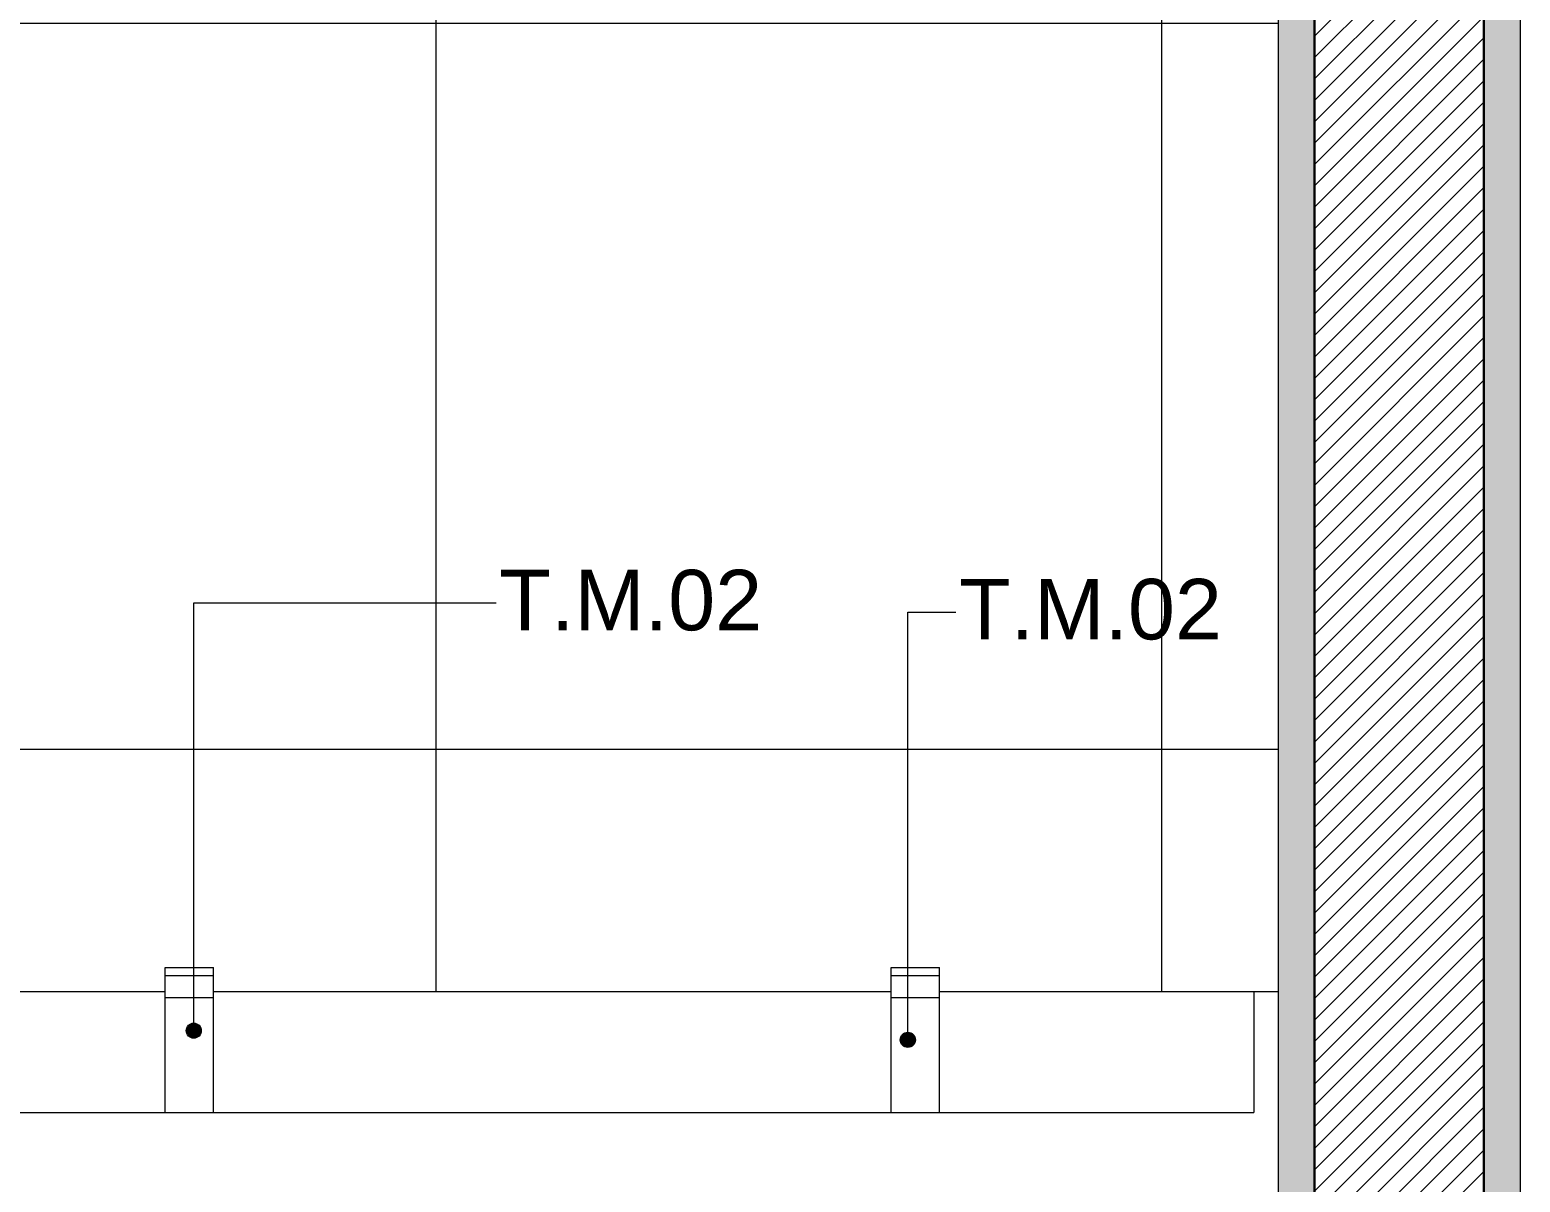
# Model space of a CAD drawing. Header units: metres. Extents: x -1.8 to 75.3, y -2 to 2.8.
# Drawn here: x 18.827 to 20.059, y -1.096 to -0.143 of the extents above; entities that cross this region are included whole.
import ezdxf

# ---------------------------------------------------------------- set-up
doc = ezdxf.new("R2010")
doc.units = ezdxf.units.M
doc.header["$MEASUREMENT"] = 0
for name, color, linetype, lineweight, true_color in [('LOUCAS-METAIS.ARQ_Caneta_No__13', 7, 'Continuous', 0, 0xaaaaaa), ('LOUCAS-METAIS.ARQ_Caneta_No__96', 7, 'Continuous', 0, 0xb6b6b6), ('PAREDE CONSTRUIR_Caneta_No__97', 7, 'Continuous', 13, 0x6b6b6b)]:
    doc.layers.add(name, color=color, linetype=linetype, lineweight=lineweight, true_color=true_color)
doc.layers.add('NOTAS-LAYOUT.EXEC', color=7, linetype='Continuous')
doc.layers.add('PAREDE CONSTRUIR', color=7, linetype='Continuous')
for name, color, linetype, lineweight in [('NOTAS-LAYOUT.EXEC_Caneta_No__241', 7, 'Continuous', 13), ('NOTAS-LAYOUT.EXEC_Caneta_No__5', 7, 'Continuous', 20), ('PAREDE CONSTRUIR_Caneta_No__241', 7, 'Continuous', 13), ('PAREDE CONSTRUIR_Caneta_No__3', 7, 'Continuous', 30)]:
    doc.layers.add(name, color=color, linetype=linetype, lineweight=lineweight)
doc.styles.add('GENERATED_STYLE_1', font='arial.ttf')

# ---------------------------------------------------------------- blocks, each defined once
blk = doc.blocks.new('Label_14_5', base_point=(18.9624, -0.9705))
at = {"layer": 'NOTAS-LAYOUT.EXEC', "linetype": 'Continuous', "lineweight": 0, "true_color": 0x000000}
blk.add_hatch(color=18, dxfattribs=at).paths.add_polyline_path([(18.9561, -0.9705), (18.9566, -0.9728), (18.958, -0.9749), (18.96, -0.9762), (18.9624, -0.9767), (18.9648, -0.9762), (18.9668, -0.9749), (18.9681, -0.9728), (18.9686, -0.9705), (18.9681, -0.9681), (18.9668, -0.966), (18.9648, -0.9647), (18.9624, -0.9642), (18.96, -0.9647), (18.958, -0.966), (18.9566, -0.9681)])
at = {"layer": 'NOTAS-LAYOUT.EXEC_Caneta_No__241', "color": 7, "linetype": 'Continuous', "lineweight": 13}
for p, q in [((18.9624, -0.9642), (18.9624, -0.6169)), ((18.9624, -0.6169), (19.2124, -0.6169))]:
    blk.add_line(p, q, dxfattribs=at)
at = {"layer": 'NOTAS-LAYOUT.EXEC_Caneta_No__5', "color": 7, "linetype": 'Continuous', "lineweight": 20}
blk.add_circle((18.9624, -0.9705), 0.00625, dxfattribs=at)
at = {"layer": 'NOTAS-LAYOUT.EXEC_Caneta_No__241', "color": 7, "lineweight": 13, "insert": (19.2149, -0.5896), "char_height": 0.05, "attachment_point": 1, "style": 'GENERATED_STYLE_1'}
blk.add_mtext('\\A1;{\\pql;\\pt0,241;\\fArial|b0|i0|c0|p0;\\W1.000000;T.M.02\\fArial|b0|i0|c0|p0;\\W1.000000;\\A1{\\H.66x;\\S^  ;}\\fArial|b0|i0|c0|p0;\\W1.000000;\\fArial|b0|i0|c0|p0;\\W1.000000;\\A1{\\H.66x;\\S^  ;}\\fArial|b0|i0|c0|p0;\\W1.000000;\\fArial|b0|i0|c0|p0;\\W1.000000;\\fArial|b0|i0|c0|p0;\\W1.000000;\\fArial|b0|i0|c0|p0;\\W1.000000;\\fArial|b0|i0|c0|p0;\\W1.000000;\\fArial|b0|i0|c0|p0;\\W1.000000;\\fArial|b0|i0|c0|p0;\\W1.000000;\\A1{\\H.66x;\\S^  ;}\\fArial|b0|i0|c0|p0;\\W1.000000;\\fArial|b0|i0|c0|p0;\\W1.000000;\\A1{\\H.66x;\\S^  ;}\\fArial|b0|i0|c0|p0;\\W1.000000;\\fArial|b0|i0|c0|p0;\\W1.000000;\\fArial|b0|i0|c0|p0;\\W1.000000;\\fArial|b0|i0|c0|p0;\\W1.000000;\\fArial|b0|i0|c0|p0;\\W1.000000;\\fArial|b0|i0|c0|p0;\\W1.000000;\\fArial|b0|i0|c0|p0;\\W1.000000;\\A1{\\H.66x;\\S^  ;}\\fArial|b0|i0|c0|p0;\\W1.000000;\\fArial|b0|i0|c0|p0;\\W1.000000;\\A1{\\H.66x;\\S^  ;}\\fArial|b0|i0|c0|p0;\\W1.000000;\\fArial|b0|i0|c0|p0;\\W1.000000;\\fArial|b0|i0|c0|p0;\\W1.000000;\\fArial|b0|i0|c0|p0;\\W1.000000;\\fArial|b0|i0|c0|p0;\\W1.000000;\\fArial|b0|i0|c0|p0;\\W1.000000;\\fArial|b0|i0|c0|p0;\\W1.000000;\\A1{\\H.66x;\\S^  ;}\\fArial|b0|i0|c0|p0;\\W1.000000;\\fArial|b0|i0|c0|p0;\\W1.000000;\\A1{\\H.66x;\\S^  ;}\\fArial|b0|i0|c0|p0;\\W1.000000;\\fArial|b0|i0|c0|p0;\\W1.000000;\\fArial|b0|i0|c0|p0;\\W1.000000;\\fArial|b0|i0|c0|p0;\\W1.000000;\\fArial|b0|i0|c0|p0;\\W1.000000;\\fArial|b0|i0|c0|p0;\\W1.000000;\\fArial|b0|i0|c0|p0;\\W1.000000;\\A1{\\H.66x;\\S^  ;}\\fArial|b0|i0|c0|p0;\\W1.000000;\\fArial|b0|i0|c0|p0;\\W1.000000;\\A1{\\H.66x;\\S^  ;}\\fArial|b0|i0|c0|p0;\\W1.000000;\\fArial|b0|i0|c0|p0;\\W1.000000;\\fArial|b0|i0|c0|p0;\\W1.000000;\\fArial|b0|i0|c0|p0;\\W1.000000;\\fArial|b0|i0|c0|p0;\\W1.000000;\\fArial|b0|i0|c0|p0;\\W1.000000;\\fArial|b0|i0|c0|p0;\\W1.000000;\\A1{\\H.66x;\\S^  ;}\\fArial|b0|i0|c0|p0;\\W1.000000;}', dxfattribs=at)
blk = doc.blocks.new('Label_15_5', base_point=(19.5526, -0.9781))
at = {"layer": 'NOTAS-LAYOUT.EXEC', "linetype": 'Continuous', "lineweight": 0, "true_color": 0x000000}
blk.add_hatch(color=18, dxfattribs=at).paths.add_polyline_path([(19.5463, -0.9781), (19.5468, -0.9804), (19.5482, -0.9825), (19.5502, -0.9838), (19.5526, -0.9843), (19.555, -0.9838), (19.557, -0.9825), (19.5584, -0.9804), (19.5588, -0.9781), (19.5584, -0.9757), (19.557, -0.9736), (19.555, -0.9723), (19.5526, -0.9718), (19.5502, -0.9723), (19.5482, -0.9736), (19.5468, -0.9757)])
at = {"layer": 'NOTAS-LAYOUT.EXEC_Caneta_No__241', "color": 7, "linetype": 'Continuous', "lineweight": 13}
for p, q in [((19.5526, -0.9718), (19.5526, -0.6245)), ((19.5526, -0.6245), (19.5924, -0.6245))]:
    blk.add_line(p, q, dxfattribs=at)
at = {"layer": 'NOTAS-LAYOUT.EXEC_Caneta_No__5', "color": 7, "linetype": 'Continuous', "lineweight": 20}
blk.add_circle((19.5526, -0.9781), 0.00625, dxfattribs=at)
at = {"layer": 'NOTAS-LAYOUT.EXEC_Caneta_No__241', "color": 7, "lineweight": 13, "insert": (19.5949, -0.5971), "char_height": 0.05, "attachment_point": 1, "style": 'GENERATED_STYLE_1'}
blk.add_mtext('\\A1;{\\pql;\\pt0,241;\\fArial|b0|i0|c0|p0;\\W1.000000;T.M.02\\fArial|b0|i0|c0|p0;\\W1.000000;\\A1{\\H.66x;\\S^  ;}\\fArial|b0|i0|c0|p0;\\W1.000000;\\fArial|b0|i0|c0|p0;\\W1.000000;\\A1{\\H.66x;\\S^  ;}\\fArial|b0|i0|c0|p0;\\W1.000000;\\fArial|b0|i0|c0|p0;\\W1.000000;\\fArial|b0|i0|c0|p0;\\W1.000000;\\fArial|b0|i0|c0|p0;\\W1.000000;\\fArial|b0|i0|c0|p0;\\W1.000000;\\fArial|b0|i0|c0|p0;\\W1.000000;\\fArial|b0|i0|c0|p0;\\W1.000000;\\A1{\\H.66x;\\S^  ;}\\fArial|b0|i0|c0|p0;\\W1.000000;\\fArial|b0|i0|c0|p0;\\W1.000000;\\A1{\\H.66x;\\S^  ;}\\fArial|b0|i0|c0|p0;\\W1.000000;\\fArial|b0|i0|c0|p0;\\W1.000000;\\fArial|b0|i0|c0|p0;\\W1.000000;\\fArial|b0|i0|c0|p0;\\W1.000000;\\fArial|b0|i0|c0|p0;\\W1.000000;\\fArial|b0|i0|c0|p0;\\W1.000000;\\fArial|b0|i0|c0|p0;\\W1.000000;\\A1{\\H.66x;\\S^  ;}\\fArial|b0|i0|c0|p0;\\W1.000000;\\fArial|b0|i0|c0|p0;\\W1.000000;\\A1{\\H.66x;\\S^  ;}\\fArial|b0|i0|c0|p0;\\W1.000000;\\fArial|b0|i0|c0|p0;\\W1.000000;\\fArial|b0|i0|c0|p0;\\W1.000000;\\fArial|b0|i0|c0|p0;\\W1.000000;\\fArial|b0|i0|c0|p0;\\W1.000000;\\fArial|b0|i0|c0|p0;\\W1.000000;\\fArial|b0|i0|c0|p0;\\W1.000000;\\A1{\\H.66x;\\S^  ;}\\fArial|b0|i0|c0|p0;\\W1.000000;\\fArial|b0|i0|c0|p0;\\W1.000000;\\A1{\\H.66x;\\S^  ;}\\fArial|b0|i0|c0|p0;\\W1.000000;\\fArial|b0|i0|c0|p0;\\W1.000000;\\fArial|b0|i0|c0|p0;\\W1.000000;\\fArial|b0|i0|c0|p0;\\W1.000000;\\fArial|b0|i0|c0|p0;\\W1.000000;\\fArial|b0|i0|c0|p0;\\W1.000000;\\fArial|b0|i0|c0|p0;\\W1.000000;\\A1{\\H.66x;\\S^  ;}\\fArial|b0|i0|c0|p0;\\W1.000000;\\fArial|b0|i0|c0|p0;\\W1.000000;\\A1{\\H.66x;\\S^  ;}\\fArial|b0|i0|c0|p0;\\W1.000000;\\fArial|b0|i0|c0|p0;\\W1.000000;\\fArial|b0|i0|c0|p0;\\W1.000000;\\fArial|b0|i0|c0|p0;\\W1.000000;\\fArial|b0|i0|c0|p0;\\W1.000000;\\fArial|b0|i0|c0|p0;\\W1.000000;\\fArial|b0|i0|c0|p0;\\W1.000000;\\A1{\\H.66x;\\S^  ;}\\fArial|b0|i0|c0|p0;\\W1.000000;}', dxfattribs=at)

msp = doc.modelspace()

# ---------------------------------------------------------------- hatches: boundary and pattern name
at = {"layer": 'PAREDE CONSTRUIR', "linetype": 'Continuous', "lineweight": 0, "true_color": 0xffffff}
for points in [[(19.8587, 1.6118), (19.8587, -1.9382), (19.8887, -1.9382), (19.8887, 1.6118)], [(20.0587, 1.6118), (20.0287, 1.6118), (20.0287, -1.9382), (20.0587, -1.9382)]]:
    msp.add_hatch(color=7, dxfattribs=at).paths.add_polyline_path(points)
at = {"layer": 'PAREDE CONSTRUIR', "linetype": 'Continuous', "lineweight": 0, "true_color": 0x000000}
h = msp.add_hatch(dxfattribs=at)
h.set_pattern_fill('common_brick_0005', color=18, style=0, pattern_type=2)
h.set_pattern_definition([(45, (-22.24144, -1.938244), (-0.0088388348, 0.0088388348), [])])
h.paths.add_polyline_path([(19.8887, 1.6118), (19.8887, -1.9382), (20.0287, -1.9382), (20.0287, 1.6118)])
at = {"layer": 'PAREDE CONSTRUIR_Caneta_No__97', "linetype": 'Continuous', "lineweight": 13, "true_color": 0x6b6b6b}
h = msp.add_hatch(dxfattribs=at)
h.set_pattern_fill('Ceramica_60_x_60_0005', color=251, style=0, pattern_type=2)
h.set_pattern_definition([(180, (16.16225, -1.93824), (0, 0.6), []), (90, (16.16225, -1.93824), (0.6, 0), [])])
h.paths.add_polyline_path([(16.1623, 0.2138), (16.1813, 0.2138), (16.1813, 0.1638), (16.1813, -0.9282), (16.2173, -0.9282), (16.2243, -0.9312), (16.2273, -0.9382), (16.2243, -0.9453), (16.2173, -0.9482), (16.1813, -0.9482), (16.1813, -1.9382), (19.8587, -1.9382), (19.8587, -1.1382), (19.6812, -1.1382), (19.6793, -1.1394), (19.6774, -1.1405), (19.6748, -1.142), (19.6747, -1.1421), (19.6731, -1.143), (19.6713, -1.144), (19.6694, -1.145), (19.6665, -1.1464), (19.6642, -1.1475), (19.6636, -1.1478), (19.6612, -1.1489), (19.6587, -1.15), (19.656, -1.1511), (19.6532, -1.1521), (19.6523, -1.1525), (19.6479, -1.154), (19.6436, -1.1554), (19.6401, -1.1564), (19.6371, -1.1572), (19.6367, -1.1573), (19.6331, -1.1581), (19.6305, -1.1587), (19.6299, -1.1588), (19.6279, -1.1592), (19.6252, -1.1597), (19.6226, -1.1601), (19.6201, -1.1605), (19.6198, -1.1605), (19.6166, -1.1609), (19.6133, -1.1612), (19.61, -1.1615), (19.6088, -1.1616), (19.6067, -1.1617), (19.6041, -1.1618), (19.6027, -1.1618), (19.6014, -1.1618), (19.5968, -1.1618), (19.5967, -1.1618), (19.5964, -1.1619), (19.5963, -1.1619), (19.5961, -1.162), (19.596, -1.1622), (19.5956, -1.1626), (19.595, -1.1633), (19.5946, -1.1639), (19.5942, -1.1646), (19.594, -1.1654), (19.5938, -1.1661), (19.5938, -1.1669), (19.5938, -1.1732), (19.5228, -1.1732), (19.5228, -1.1669), (19.5227, -1.1661), (19.5225, -1.1654), (19.5223, -1.1646), (19.5219, -1.1639), (19.5215, -1.1633), (19.5213, -1.1631), (19.5211, -1.1628), (19.5207, -1.1624), (19.5205, -1.1622), (19.5204, -1.162), (19.5202, -1.1619), (19.5201, -1.1619), (19.5198, -1.1618), (19.5197, -1.1618), (19.5168, -1.1618), (19.5138, -1.1618), (19.5112, -1.1617), (19.5085, -1.1616), (19.5077, -1.1616), (19.5055, -1.1614), (19.5026, -1.1612), (19.4996, -1.1609), (19.4967, -1.1605), (19.4964, -1.1605), (19.4939, -1.1601), (19.4911, -1.1597), (19.4866, -1.1588), (19.4854, -1.1586), (19.4827, -1.158), (19.48, -1.1573), (19.4773, -1.1566), (19.4747, -1.1559), (19.472, -1.1551), (19.4694, -1.1543), (19.4668, -1.1534), (19.4642, -1.1525), (19.4633, -1.1521), (19.4631, -1.1521), (19.459, -1.1505), (19.455, -1.1488), (19.4531, -1.1479), (19.4523, -1.1475), (19.4511, -1.147), (19.4492, -1.146), (19.4472, -1.145), (19.4471, -1.145), (19.445, -1.1439), (19.443, -1.1428), (19.4417, -1.142), (19.4411, -1.1417), (19.4391, -1.1405), (19.4374, -1.1395), (19.4357, -1.1385), (19.4353, -1.1382), (19.0814, -1.1382), (19.0796, -1.1394), (19.0777, -1.1405), (19.0751, -1.142), (19.075, -1.1421), (19.0734, -1.143), (19.0715, -1.144), (19.0697, -1.145), (19.0668, -1.1464), (19.0644, -1.1475), (19.0638, -1.1478), (19.0614, -1.1489), (19.0589, -1.15), (19.0562, -1.1511), (19.0534, -1.1521), (19.0525, -1.1525), (19.0482, -1.154), (19.0438, -1.1554), (19.0404, -1.1564), (19.0374, -1.1572), (19.0369, -1.1573), (19.0334, -1.1581), (19.0308, -1.1587), (19.0301, -1.1588), (19.0281, -1.1592), (19.0255, -1.1597), (19.0228, -1.1601), (19.0203, -1.1605), (19.0201, -1.1605), (19.0168, -1.1609), (19.0135, -1.1612), (19.0102, -1.1615), (19.009, -1.1616), (19.0069, -1.1617), (19.0043, -1.1618), (19.0029, -1.1618), (19.0017, -1.1618), (18.997, -1.1618), (18.9969, -1.1618), (18.9967, -1.1619), (18.9965, -1.1619), (18.9964, -1.162), (18.9962, -1.1622), (18.9959, -1.1626), (18.9953, -1.1633), (18.9948, -1.1639), (18.9945, -1.1646), (18.9942, -1.1654), (18.994, -1.1661), (18.994, -1.1669), (18.994, -1.1732), (18.923, -1.1732), (18.923, -1.1669), (18.9229, -1.1661), (18.9228, -1.1654), (18.9225, -1.1646), (18.9222, -1.1639), (18.9217, -1.1633), (18.9215, -1.1631), (18.9213, -1.1628), (18.921, -1.1624), (18.9208, -1.1622), (18.9206, -1.162), (18.9205, -1.1619), (18.9203, -1.1619), (18.9201, -1.1618), (18.92, -1.1618), (18.917, -1.1618), (18.9141, -1.1618), (18.9114, -1.1617), (18.9088, -1.1616), (18.9079, -1.1616), (18.9058, -1.1614), (18.9028, -1.1612), (18.8999, -1.1609), (18.8969, -1.1605), (18.8967, -1.1605), (18.8941, -1.1601), (18.8914, -1.1597), (18.8869, -1.1588), (18.8856, -1.1586), (18.8829, -1.158), (18.8802, -1.1573), (18.8776, -1.1566), (18.8749, -1.1559), (18.8723, -1.1551), (18.8696, -1.1543), (18.8671, -1.1534), (18.8645, -1.1525), (18.8635, -1.1521), (18.8633, -1.1521), (18.8593, -1.1505), (18.8553, -1.1488), (18.8533, -1.1479), (18.8526, -1.1475), (18.8513, -1.147), (18.8494, -1.146), (18.8475, -1.145), (18.8473, -1.145), (18.8453, -1.1439), (18.8433, -1.1428), (18.8419, -1.142), (18.8413, -1.1417), (18.8393, -1.1405), (18.8376, -1.1395), (18.836, -1.1385), (18.8356, -1.1382), (18.4777, -1.1382), (18.4758, -1.1394), (18.4739, -1.1405), (18.4713, -1.142), (18.4712, -1.1421), (18.4696, -1.143), (18.4678, -1.144), (18.4659, -1.145), (18.463, -1.1464), (18.4607, -1.1475), (18.4601, -1.1478), (18.4576, -1.1489), (18.4552, -1.15), (18.4524, -1.1511), (18.4497, -1.1521), (18.4488, -1.1525), (18.4444, -1.154), (18.44, -1.1554), (18.4366, -1.1564), (18.4336, -1.1572), (18.4332, -1.1573), (18.4296, -1.1581), (18.427, -1.1587), (18.4263, -1.1588), (18.4244, -1.1592), (18.4217, -1.1597), (18.4191, -1.1601), (18.4165, -1.1605), (18.4163, -1.1605), (18.4131, -1.1609), (18.4098, -1.1612), (18.4065, -1.1615), (18.4053, -1.1616), (18.4031, -1.1617), (18.4005, -1.1618), (18.3992, -1.1618), (18.3979, -1.1618), (18.3933, -1.1618), (18.3932, -1.1618), (18.3929, -1.1619), (18.3927, -1.1619), (18.3926, -1.162), (18.3925, -1.1622), (18.3921, -1.1626), (18.3915, -1.1633), (18.3911, -1.1639), (18.3907, -1.1646), (18.3905, -1.1654), (18.3903, -1.1661), (18.3902, -1.1669), (18.3902, -1.1732), (18.3192, -1.1732), (18.3192, -1.1669), (18.3192, -1.1661), (18.319, -1.1654), (18.3188, -1.1646), (18.3184, -1.1639), (18.3179, -1.1633), (18.3178, -1.1631), (18.3176, -1.1628), (18.3172, -1.1624), (18.317, -1.1622), (18.3169, -1.162), (18.3167, -1.1619), (18.3166, -1.1619), (18.3163, -1.1618), (18.3162, -1.1618), (18.3133, -1.1618), (18.3103, -1.1618), (18.3077, -1.1617), (18.305, -1.1616), (18.3042, -1.1616), (18.302, -1.1614), (18.2991, -1.1612), (18.2961, -1.1609), (18.2932, -1.1605), (18.2929, -1.1605), (18.2904, -1.1601), (18.2876, -1.1597), (18.2831, -1.1588), (18.2819, -1.1586), (18.2792, -1.158), (18.2765, -1.1573), (18.2738, -1.1566), (18.2711, -1.1559), (18.2685, -1.1551), (18.2659, -1.1543), (18.2633, -1.1534), (18.2607, -1.1525), (18.2598, -1.1521), (18.2596, -1.1521), (18.2555, -1.1505), (18.2515, -1.1488), (18.2495, -1.1479), (18.2488, -1.1475), (18.2476, -1.147), (18.2456, -1.146), (18.2437, -1.145), (18.2436, -1.145), (18.2415, -1.1439), (18.2395, -1.1428), (18.2381, -1.142), (18.2375, -1.1417), (18.2356, -1.1405), (18.2339, -1.1395), (18.2322, -1.1385), (18.2318, -1.1382), (18.0587, -1.1382), (18.0587, -0.9382), (18.3387, -0.9382), (18.3387, -0.9182), (18.3787, -0.9182), (18.3787, -0.9382), (18.9387, -0.9382), (18.9387, -0.9182), (18.9787, -0.9182), (18.9787, -0.9382), (19.5387, -0.9382), (19.5387, -0.9182), (19.5787, -0.9182), (19.5787, -0.9382), (19.8587, -0.9382), (19.8587, 1.2118), (16.1623, 1.2118)])

# ---------------------------------------------------------------- linework, layer by layer
at = {"layer": 'LOUCAS-METAIS.ARQ_Caneta_No__13', "color": 253, "linetype": 'Continuous', "lineweight": 0, "true_color": 0xaaaaaa}
for p, q in [((18.3787, -0.9382), (18.9387, -0.9382)), ((18.9787, -0.9382), (19.5387, -0.9382)), ((19.5787, -0.9382), (19.8387, -0.9382)), ((19.8387, -0.9382), (19.8587, -0.9382)), ((19.8387, -0.9382), (19.8387, -1.0382)), ((18.0587, -1.0382), (19.8387, -1.0382))]:
    msp.add_line(p, q, dxfattribs=at)
at = {"layer": 'LOUCAS-METAIS.ARQ_Caneta_No__96', "color": 253, "linetype": 'Continuous', "lineweight": 0, "true_color": 0xb6b6b6}
for p, q in [((18.9387, -0.9249), (18.9387, -0.9182)), ((18.9387, -0.9182), (18.9787, -0.9182)), ((18.9787, -0.9249), (18.9787, -0.9182)), ((19.5387, -0.9249), (19.5387, -0.9182)), ((19.5387, -0.9182), (19.5787, -0.9182)), ((19.5787, -0.9249), (19.5787, -0.9182)), ((18.9387, -0.9432), (18.9387, -0.9249)), ((18.9387, -0.9249), (18.9787, -0.9249)), ((18.9787, -0.9432), (18.9787, -0.9249)), ((19.5387, -0.9432), (19.5387, -0.9249)), ((19.5387, -0.9249), (19.5787, -0.9249)), ((19.5787, -0.9432), (19.5787, -0.9249)), ((18.9387, -1.0382), (18.9387, -0.9432)), ((18.9387, -0.9432), (18.9787, -0.9432)), ((18.9787, -1.0382), (18.9787, -0.9432)), ((19.5387, -1.0382), (19.5387, -0.9432)), ((19.5387, -0.9432), (19.5787, -0.9432)), ((19.5787, -1.0382), (19.5787, -0.9432))]:
    msp.add_line(p, q, dxfattribs=at)
at = {"layer": 'PAREDE CONSTRUIR_Caneta_No__241', "color": 7, "linetype": 'Continuous', "lineweight": 13}
for p, q in [((19.8587, 1.2118), (19.8587, -1.9382)), ((20.0587, 1.2118), (20.0587, -1.8382))]:
    msp.add_line(p, q, dxfattribs=at)
at = {"layer": 'PAREDE CONSTRUIR_Caneta_No__3', "color": 7, "linetype": 'Continuous', "lineweight": 30}
for p, q in [((19.8887, 1.6118), (19.8887, -1.9382)), ((20.0287, 1.6118), (20.0287, -1.9382))]:
    msp.add_line(p, q, dxfattribs=at)

# ---------------------------------------------------------------- block references
at = {"layer": 'NOTAS-LAYOUT.EXEC', "color": 7, "linetype": 'Continuous', "lineweight": 13}
for name, p in [('Label_14_5', (18.9624, -0.9705)), ('Label_15_5', (19.5526, -0.9781))]:
    msp.add_blockref(name, p, dxfattribs=at)

doc.saveas('drawing.dxf')
